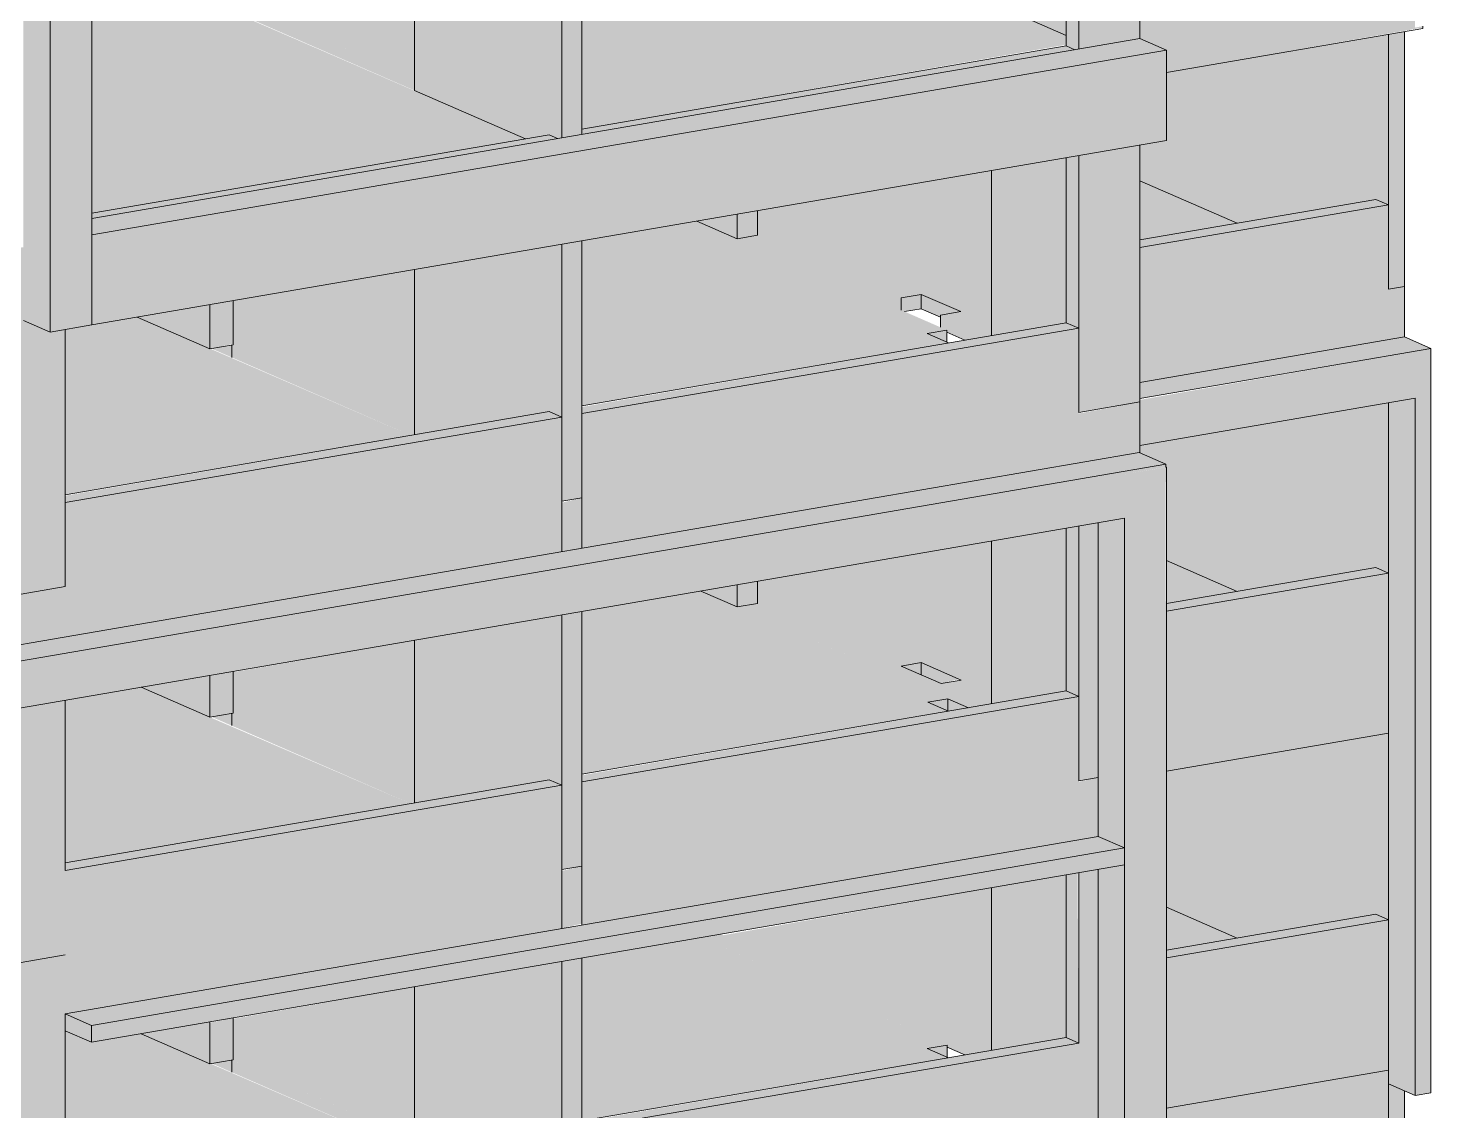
# Model space of a CAD drawing. Header units: centimetres. Extents: x -2102 to 22188, y -1637 to 88376.
# Drawn here: x 18690 to 19811, y 77177 to 78043 of the extents above; entities that cross this region are included whole.
import ezdxf

# ---------------------------------------------------------------- set-up
doc = ezdxf.new("R2010")
doc.units = ezdxf.units.CM
for name, color, linetype, lineweight in [('A-FLOR', 7, 'Continuous', 18), ('S-BEAM', 7, 'Continuous', 18), ('S-COLS', 7, 'Continuous', 18)]:
    doc.layers.add(name, color=color, linetype=linetype, lineweight=lineweight)

msp = doc.modelspace()

# ---------------------------------------------------------------- hatches: boundary and pattern name
at = {"layer": 'A-FLOR', "true_color": 0xbfbfbf}
h = msp.add_hatch(color=9, dxfattribs=at)
h.paths.add_polyline_path([(19132.16, 77961.9), (19519.08, 78029.33), (19519.08, 78036.76), (19205.92, 78173.3), (19132.16, 78160.63), (19132.16, 77999.67)], flags=0)
h.paths.add_polyline_path([(18998.33, 78002.56), (18997.43, 78137.48), (18853.53, 78112.76), (18853.53, 78066.46), (18853.54, 78065.69), (18912.19, 78040.12)], flags=0)
for points in [[(18740.51, 77894.62), (19086.97, 77954.13), (18758.72, 78096.48), (18740.51, 78093.35), (18740.51, 77952.99)], [(19390.09, 77815.99), (19403.29, 77818.26), (19403.29, 77829.8), (19387.19, 77827.04), (19387.19, 77817.26), (19390.05, 77816.01)], [(19418.82, 77811.48), (19418.82, 77813.25), (19434.42, 77816.23), (19403.29, 77829.8), (19403.29, 77818.26), (19414.78, 77813.25)], [(18719.05, 77669.71), (18995.19, 77717.15), (18776.81, 77811.58), (18719.05, 77801.66), (18719.05, 77675.75)], [(19423.93, 77791.59), (19423.07, 77801.09), (19408.05, 77798.51), (19418.82, 77793.81)], [(18995.19, 77717.15), (18998.33, 77718.54), (18998.33, 77725.56), (18852.27, 77789.24), (18852.27, 77779.46), (18991.99, 77718.54)], [(19403.29, 77525.7), (19403.29, 77535.48), (19387.19, 77532.72)], [(19419.22, 77518.75), (19433.67, 77522.24), (19403.29, 77535.48), (19403.29, 77525.7), (19417.72, 77519.41)], [(18719.05, 77375.39), (18995.19, 77422.83), (18779.3, 77515.76), (18719.05, 77505.41), (18719.05, 77381.33)], [(19424.6, 77496.85), (19424.6, 77506.63), (19408.5, 77503.87), (19413.51, 77501.68)], [(18995.19, 77422.83), (18998.33, 77424.22), (18998.33, 77431.24), (18852.27, 77494.92), (18852.27, 77485.14), (18991.99, 77424.22)], [(19438.22, 77221.92), (19457.21, 77225.19), (19272.4, 77305.76), (19272.4, 77295.98), (19424.2, 77229.8), (19424.2, 77228.04), (19437.31, 77222.32)], [(18719.05, 77098.39), (18995.19, 77145.82), (18779.98, 77238.88), (18740.31, 77232.06), (18719.05, 77241.33), (18719.05, 77104.37)], [(19424.2, 77220.02), (19424.2, 77229.8), (19408.1, 77227.03), (19418.92, 77222.32)], [(18995.19, 77145.82), (18998.33, 77147.22), (18998.33, 77154.23), (18852.27, 77217.91), (18852.27, 77208.13), (18991.99, 77147.22)]]:
    msp.add_hatch(color=9, dxfattribs=at).paths.add_polyline_path(points, flags=0)
h = msp.add_hatch(color=9, dxfattribs=at)
h.paths.add_polyline_path([(18161.48, 77592.64), (18161.48, 77703.96), (18050.51, 77684.89), (18050.51, 77659.04), (18068.58, 77651.16), (18050.51, 77647.5), (18050.51, 77641.02), (18069.65, 77632.68), (18095.06, 77637.04), (18147.95, 77613.98), (18122.55, 77609.62), (18128.72, 77607.61), (18146.16, 77609.62), (18155.17, 77605.69), (18139.01, 77602.44), (18155.17, 77595.39)], flags=0)
h.paths.add_polyline_path([(16931.22, 77627.29), (16931.22, 77667.53), (16908.8, 77677.3), (16908.85, 77637.04), (16930.69, 77627.52)], flags=0)
h.paths.add_polyline_path([(16813.7, 77678.52), (16813.7, 77718.77), (16810.76, 77720.05), (16793.31, 77717.75), (16791.34, 77718.61), (16791.34, 77688.28), (16799.51, 77684.71)], flags=0)
h.paths.add_polyline_path([(16791.34, 77721.65), (16802.64, 77723.59), (16791.34, 77727.32), (16791.34, 77723.59)], flags=0)
h.paths.add_polyline_path([(19457.21, 77796.51), (19459.62, 77796.93), (19459.62, 77928.87), (19272.4, 77896.71), (19272.4, 77877.09), (19387.19, 77827.04), (19403.29, 77829.8), (19434.42, 77815.92), (19418.82, 77813.25), (19442.93, 77802.73)], flags=0)
h.paths.add_polyline_path([(19578.09, 77873.36), (19655.86, 77886.72), (19578.09, 77920.62), (19578.09, 77894.47)], flags=0)
h = msp.add_hatch(color=9, dxfattribs=at)
h.paths.add_polyline_path([(18998.33, 77725.56), (18998.33, 77849.63), (18853.53, 77824.76), (18853.53, 77789.45), (18853.54, 77788.68), (18995.36, 77726.85)], flags=0)
h.paths.add_polyline_path([(19132.16, 77740.68), (19425.23, 77791.02), (19408.05, 77798.51), (19423.93, 77801.24), (19224.02, 77888.4), (19132.16, 77872.62), (19132.16, 77742.46)], flags=0)
h = msp.add_hatch(color=9, dxfattribs=at)
h.paths.add_polyline_path([(19438.22, 77793.25), (19457.21, 77796.51), (19418.82, 77813.25), (19418.82, 77803.47), (19423.93, 77800.97), (19423.93, 77799.48), (19434.42, 77794.9)], flags=0)
h.paths.add_polyline_path([(19387.19, 77817.26), (19387.19, 77827.04), (19272.4, 77877.09), (19272.4, 77867.3), (19369.67, 77824.89)], flags=0)
h = msp.add_hatch(color=9, dxfattribs=at)
h.paths.add_polyline_path([(16908.8, 77235.37), (16931.22, 77239.36), (16931.22, 77373.21), (16908.8, 77382.99), (16908.8, 77239.3)], flags=0)
h.paths.add_polyline_path([(18161.48, 77298.32), (18161.48, 77409.64), (18050.51, 77390.57), (18050.51, 77364.72), (18068.58, 77356.84), (18050.51, 77353.18), (18050.51, 77346.7), (18069.65, 77338.36), (18095.06, 77342.72), (18147.95, 77319.66), (18122.55, 77315.3), (18128.72, 77313.29), (18146.16, 77315.3), (18155.17, 77311.37), (18139.01, 77308.12), (18160.21, 77298.87)], flags=0)
h.paths.add_polyline_path([(19457.21, 77502.19), (19459.62, 77502.61), (19459.62, 77632.63), (19272.4, 77600.47), (19272.4, 77582.77), (19387.19, 77532.72), (19403.29, 77535.48), (19434.56, 77521.39), (19419.22, 77518.75), (19451.76, 77504.57)], flags=0)
h.paths.add_polyline_path([(19599.36, 77582.69), (19655.86, 77592.4), (19599.36, 77617.03), (19599.36, 77590.44)], flags=0)
h = msp.add_hatch(color=9, dxfattribs=at)
h.paths.add_polyline_path([(18998.33, 77431.24), (18998.33, 77553.39), (18853.53, 77527.88), (18853.53, 77495.13), (18853.54, 77494.36), (18984.07, 77437.45)], flags=0)
h.paths.add_polyline_path([(19132.16, 77446.36), (19425.02, 77496.66), (19408.5, 77503.87), (19424.6, 77506.63), (19227.18, 77592.7), (19132.16, 77576.38), (19132.16, 77448.02)], flags=0)
at = {"layer": 'A-FLOR', "true_color": 0x0080ff}
for points in [[(18740.31, 77245.53), (19565.9, 77387.34), (19544.63, 77396.61), (18719.05, 77254.8), (18731.38, 77249.42)], [(18740.31, 77232.06), (19565.9, 77373.88), (19565.9, 77387.34), (18740.31, 77245.53)], [(18740.31, 77232.06), (18740.31, 77245.53), (18719.05, 77254.8), (18719.05, 77241.33), (18724.58, 77238.92)]]:
    msp.add_hatch(color=150, dxfattribs=at).paths.add_polyline_path(points, flags=0)
at = {"layer": 'A-FLOR', "true_color": 0xbfbfbf}
h = msp.add_hatch(color=9, dxfattribs=at)
h.paths.add_polyline_path([(16908.8, 76951.13), (16931.22, 76954.98), (16931.22, 77096.2), (16908.8, 77105.98), (16908.8, 76958.83)], flags=0)
h.paths.add_polyline_path([(18161.48, 77021.32), (18161.48, 77132.63), (18050.51, 77113.57), (18050.51, 77069.7), (18141.99, 77029.81)], flags=0)
h.paths.add_polyline_path([(19457.21, 77225.19), (19459.62, 77225.6), (19459.62, 77355.62), (19245.19, 77317.62), (19442.93, 77231.41)], flags=0)
h.paths.add_polyline_path([(19599.36, 77305.69), (19655.86, 77315.39), (19599.36, 77340.03), (19599.36, 77317.62)], flags=0)
h = msp.add_hatch(color=9, dxfattribs=at)
h.paths.add_polyline_path([(18998.33, 77154.23), (18998.33, 77276.38), (18853.53, 77250.87), (18853.53, 77218.13), (18853.54, 77217.36), (18984.07, 77160.45)], flags=0)
h.paths.add_polyline_path([(19132.16, 77169.35), (19425.02, 77219.66), (19408.1, 77227.03), (19424.2, 77229.8), (19227.18, 77315.69), (19132.16, 77299.37), (19132.16, 77171.09)], flags=0)
at = {"layer": 'S-BEAM', "true_color": 0x0080ff}
for points in [[(19599.35, 78007.03), (19804.36, 78043.08), (19804.36, 78044.17), (19798.01, 78043.08), (19798.01, 78113.29), (19578.09, 78075.51), (19578.09, 78034.28), (19599.35, 78025.01), (19599.35, 78007.64)], [(18740.51, 77877.48), (19599.35, 78025.01), (19578.09, 78034.28), (18740.51, 77890.41)], [(18740.51, 77805.34), (19599.35, 77952.87), (19599.35, 78025.01), (18740.51, 77877.48), (18740.51, 77863.26)], [(19578.09, 77746.57), (19810.72, 77786.53), (19789.45, 77795.8), (19578.09, 77759.49), (19578.09, 77750.55)], [(19578.09, 77709.06), (19798.01, 77746.84), (19798.01, 77781.94), (19810.72, 77784.12), (19810.72, 77786.53), (19578.09, 77745.45), (19578.09, 77717.63)], [(17271.24, 77294.23), (19598.72, 77694.03), (19577.45, 77703.3), (17249.98, 77303.5), (17257.83, 77300.07)], [(17271.24, 77256.72), (17271.44, 77256.75), (17271.44, 77291.86), (17304.89, 77297.6), (17304.89, 77262.5), (19565.9, 77650.88), (19565.9, 77685.99), (19598.72, 77691.74), (19598.72, 77694.03), (17271.24, 77294.23), (17271.24, 77271.77)]]:
    msp.add_hatch(color=150, dxfattribs=at).paths.add_polyline_path(points, flags=0)
at = {"layer": 'S-BEAM', "true_color": 0xbfbfbf}
for points in [[(18998.33, 77992.78), (18998.33, 78002.56), (18852.26, 78066.25), (18836.68, 78063.26), (18991.99, 77995.55)], [(19132.16, 77957.68), (19526.01, 78025.34), (19519.08, 78028.36), (19132.16, 77961.9)], [(18740.51, 77890.41), (19112.72, 77954.45), (19105.97, 77957.4), (18740.51, 77894.62)], [(19578.09, 77867.22), (19776.75, 77901.34), (19766.64, 77905.75), (19578.09, 77873.36)], [(19578.09, 77759.49), (19776.75, 77793.62), (19776.75, 77901.34), (19578.09, 77867.22), (19578.09, 77763.14)], [(19132.16, 77734.54), (19529.18, 77802.73), (19519.08, 77807.14), (19132.16, 77739.81), (19132.16, 77735.41)], [(19132.16, 77626.81), (19529.18, 77695.01), (19529.18, 77802.73), (19132.16, 77734.54), (19132.16, 77650.88)], [(18719.05, 77663.57), (19116.07, 77731.77), (19105.97, 77736.18), (18719.05, 77668.85), (18719.05, 77665.19)], [(18719.05, 77555.85), (19116.07, 77624.05), (19116.07, 77731.77), (18719.05, 77663.57), (18719.05, 77583.47)], [(19599.36, 77576.55), (19776.75, 77607.02), (19766.64, 77611.43), (19599.36, 77582.69)], [(19599.36, 77448.63), (19776.75, 77479.1), (19776.75, 77607.02), (19599.36, 77576.55), (19599.36, 77454.03)], [(19441.12, 77499.43), (19457.21, 77502.19), (19272.4, 77582.77), (19256.31, 77580), (19435.8, 77501.75)], [(19132.16, 77440.22), (19529.18, 77508.42), (19519.08, 77512.82), (19132.16, 77445.49), (19132.16, 77441.09)], [(19132.16, 77325.76), (19529.18, 77393.96), (19529.18, 77508.42), (19132.16, 77440.22), (19132.16, 77331.07)], [(19425.02, 77496.66), (19441.12, 77499.43), (19424.6, 77506.63), (19424.6, 77496.85)], [(18719.05, 77369.26), (19116.07, 77437.45), (19105.97, 77441.86), (18719.05, 77375.39), (18719.05, 77370.82)], [(18719.05, 77254.8), (19116.07, 77323), (19116.07, 77437.45), (18719.05, 77369.26), (18719.05, 77255.94)], [(19599.36, 77299.55), (19776.75, 77330.02), (19766.64, 77334.42), (19599.36, 77305.69)], [(19599.36, 77179.32), (19776.75, 77209.79), (19776.75, 77330.02), (19599.36, 77299.55), (19599.36, 77181.22)], [(19132.16, 77163.21), (19529.18, 77231.41), (19519.08, 77235.81), (19132.16, 77168.49), (19132.16, 77164.08)], [(19132.16, 77080.5), (19529.18, 77148.69), (19529.18, 77231.41), (19132.16, 77163.21), (19132.16, 77113.01)]]:
    msp.add_hatch(color=9, dxfattribs=at).paths.add_polyline_path(points, flags=0)
at = {"layer": 'S-COLS', "true_color": 0x0080ff}
for points in [[(18707.06, 77799.6), (18707.06, 80918.8), (18685.79, 80928.07), (18685.79, 77808.87), (18688.96, 77807.49)], [(18707.06, 77799.6), (18740.51, 77805.34), (18740.51, 80924.54), (18707.06, 80918.8), (18707.06, 77863.26)], [(19798.01, 77189.46), (19810.72, 77191.64), (19810.72, 77784.12), (19798.01, 77781.94), (19798.01, 77191.64)], [(19798.01, 77189.46), (19798.01, 77746.84), (19776.75, 77743.18), (19776.75, 77198.73)], [(19565.9, 77104.57), (19599.36, 77110.31), (19598.72, 77691.63), (19565.9, 77685.99), (19565.9, 77110.31)]]:
    msp.add_hatch(color=150, dxfattribs=at).paths.add_polyline_path(points, flags=0)
at = {"layer": 'S-COLS', "true_color": 0xc0c0c0}
h = msp.add_hatch(color=9, dxfattribs=at)
h.paths.add_polyline_path([(19519.08, 78036.76), (19519.08, 78227.09), (19459.62, 78216.88), (19459.62, 78062.69), (19513.78, 78039.07)], flags=0)
h.paths.add_polyline_path([(19495.23, 78314.38), (19511.33, 78317.15), (19483.3, 78329.37), (19483.3, 78319.59), (19488.89, 78317.15)], flags=0)
for points in [[(19529.18, 78025.88), (19578.09, 78034.28), (19578.09, 78297.82), (19541.52, 78291.54), (19548.95, 78286.62), (19548.95, 78276.93), (19529.18, 78272.48), (19529.18, 78032.36)], [(19526.01, 78025.34), (19529.18, 78025.88), (19529.18, 78228.82), (19519.08, 78227.09), (19519.08, 78028.36)], [(19116.07, 77954.92), (19132.16, 77957.68), (19132.16, 78205.34), (19116.07, 78202.57), (19116.07, 77957.4)], [(19086.97, 77954.13), (19105.97, 77957.4), (19112.9, 77954.37), (19116.07, 77954.92), (19116.07, 78157.86), (18998.33, 78137.48), (18998.33, 77992.78), (19079.49, 77957.4)], [(19655.86, 77886.72), (19766.64, 77905.75), (19776.75, 77901.34), (19776.75, 78037.5), (19599.35, 78007.03), (19599.35, 77952.87), (19578.09, 77949.22), (19578.09, 77920.62), (19622.32, 77901.34)], [(19776.75, 77834.01), (19789.45, 77836.2), (19789.45, 78039.68), (19776.75, 78037.5), (19776.75, 77836.2)], [(19529.18, 77735.41), (19578.09, 77743.81), (19578.09, 77949.22), (19529.18, 77940.82), (19529.18, 77737.99)], [(19459.62, 77796.93), (19519.08, 77807.14), (19519.08, 77939.08), (19459.62, 77928.87), (19459.62, 77802.73)], [(19529.18, 77802.73), (19529.18, 77940.82), (19519.08, 77939.08), (19519.08, 77807.14), (19526.03, 77804.1)], [(19256.31, 77874.32), (19256.31, 77893.95), (19224.02, 77888.4), (19249.97, 77877.09)], [(18264.23, 77518.12), (18719.05, 77596.25), (18719.05, 77801.66), (18707.06, 77799.6), (18685.79, 77808.87), (18685.79, 77867.54), (18319.14, 77804.56), (18319.14, 77732.48), (18285.69, 77726.74), (18285.69, 77725.29), (18264.23, 77721.61), (18264.23, 77522.24)], [(18998.33, 77717.69), (19105.97, 77736.18), (19116.07, 77731.77), (19116.07, 77869.86), (18998.33, 77849.63), (18998.33, 77718.54)], [(19116.07, 77664.44), (19132.16, 77667.21), (19132.16, 77872.62), (19116.07, 77869.86), (19116.07, 77667.21)], [(19776.75, 77793.62), (19789.45, 77795.8), (19789.45, 77836.2), (19776.75, 77834.01), (19776.75, 77795.8)], [(18834.9, 77786.26), (18853.53, 77790.18), (18853.53, 77824.76), (18834.9, 77821.56), (18834.9, 77786.47)], [(18834.9, 77786.26), (18834.9, 77821.56), (18776.81, 77811.58), (18823.53, 77791.21)], [(19655.86, 77592.4), (19766.64, 77611.43), (19776.75, 77607.02), (19776.75, 77743.18), (19578.09, 77709.06), (19578.09, 77703.03), (19598.72, 77694.03), (19599.36, 77617.03), (19622.32, 77607.02)], [(19529.18, 77508.42), (19529.18, 77644.57), (19519.08, 77642.84), (19519.08, 77512.82), (19526.03, 77509.79)], [(19459.62, 77502.61), (19519.08, 77512.82), (19519.08, 77642.84), (19459.62, 77632.63), (19459.62, 77508.42)], [(19256.31, 77580), (19256.31, 77597.7), (19227.18, 77592.7), (19249.97, 77582.77)], [(18998.33, 77423.37), (19105.97, 77441.86), (19116.07, 77437.45), (19116.07, 77573.61), (18998.33, 77553.39), (18998.33, 77424.22)], [(18834.9, 77491.94), (18834.9, 77525.31), (18779.98, 77515.88), (18823.53, 77496.89)], [(19655.86, 77315.39), (19766.64, 77334.42), (19776.75, 77330.02), (19776.75, 77479.1), (19599.36, 77448.63), (19599.36, 77340.03), (19650.74, 77317.62)], [(19459.62, 77225.6), (19519.08, 77235.81), (19518.74, 77365.78), (19459.62, 77355.62), (19459.62, 77231.41)], [(19529.18, 77231.41), (19528.26, 77367.41), (19519.08, 77365.83), (19519.08, 77235.81)], [(19256.31, 77303), (19272.4, 77305.76), (19243.28, 77318.46), (19227.18, 77315.69), (19249.97, 77305.76)], [(18264.23, 76946.8), (18719.05, 77024.92), (18719.05, 77301.93), (18264.23, 77223.8), (18264.23, 77176.67), (18285.5, 77166.86), (18285.5, 77153.93), (18264.23, 77150.28), (18264.23, 76948.79)], [(18998.33, 77146.36), (19105.97, 77164.85), (19116.07, 77160.45), (19116.07, 77296.61), (18998.33, 77276.38), (18998.33, 77147.22)], [(18834.9, 77214.93), (18834.9, 77248.31), (18779.98, 77238.88), (18811.93, 77224.95)], [(19773.36, 76987.16), (19773.36, 77052.43), (19776.75, 77053.01), (19776.75, 77209.79), (19599.36, 77179.32), (19599.36, 77110.31), (19578.09, 77106.66), (19578.09, 77072.29), (19772.51, 76987.53)], [(19776.75, 77053.01), (19789.45, 77055.2), (19789.45, 77193.19), (19776.75, 77198.73), (19776.75, 77055.2)]]:
    msp.add_hatch(color=9, dxfattribs=at).paths.add_polyline_path(points, flags=0)
h = msp.add_hatch(color=9, dxfattribs=at)
h.paths.add_polyline_path([(19256.31, 77874.32), (19272.4, 77877.48), (19272.4, 77896.71), (19256.31, 77893.95), (19256.31, 77877.09)], flags=0)
h.paths.add_polyline_path([(19272.4, 78144.31), (19272.4, 78154.09), (19256.31, 78151.33), (19264.5, 78147.75)], flags=0)
h = msp.add_hatch(color=9, dxfattribs=at)
h.paths.add_polyline_path([(19256.31, 77580), (19272.4, 77582.77), (19272.4, 77600.47), (19256.31, 77597.7), (19256.31, 77582.77)], flags=0)
h.paths.add_polyline_path([(19272.4, 77867.3), (19272.4, 77877.09), (19256.31, 77874.32)], flags=0)
h = msp.add_hatch(color=9, dxfattribs=at)
h.paths.add_polyline_path([(18834.9, 77491.94), (18853.53, 77495.14), (18853.53, 77528.51), (18834.9, 77524.74), (18834.9, 77492.15)], flags=0)
h.paths.add_polyline_path([(18852.27, 77779.46), (18852.29, 77789.24), (18836.68, 77786.25)], flags=0)
h = msp.add_hatch(color=9, dxfattribs=at)
h.paths.add_polyline_path([(19529.18, 77441.09), (19544.63, 77443.74), (19544.63, 77647.23), (19529.18, 77644.57), (19529.18, 77443.68)], flags=0)
h.paths.add_polyline_path([(19529.18, 77695.01), (19578.09, 77703.3), (19578.09, 77743.81), (19529.18, 77734.54), (19529.18, 77695.26)], flags=0)
h = msp.add_hatch(color=9, dxfattribs=at)
h.paths.add_polyline_path([(19116.07, 77370.13), (19132.16, 77372.89), (19132.16, 77576.38), (19116.07, 77573.61), (19116.07, 77374.53)], flags=0)
h.paths.add_polyline_path([(19116.07, 77624.05), (19132.16, 77626.81), (19132.16, 77667.21), (19116.07, 77663.33), (19116.07, 77629.58)], flags=0)
at = {"layer": 'S-COLS', "true_color": 0x0080ff}
h = msp.add_hatch(color=150, dxfattribs=at)
h.paths.add_polyline_path([(19565.9, 77142.08), (19565.9, 77373.88), (19544.63, 77370.22), (19544.63, 77151.35), (19563.91, 77142.94)], flags=0)
h.paths.add_polyline_path([(19565.9, 77387.34), (19565.9, 77650.88), (19544.63, 77647.23), (19544.63, 77396.61), (19564.31, 77388.04)], flags=0)
at = {"layer": 'S-COLS', "true_color": 0xc0c0c0}
h = msp.add_hatch(color=9, dxfattribs=at)
h.paths.add_polyline_path([(18264.23, 77223.8), (18719.05, 77301.93), (18719.05, 77505.41), (18264.23, 77427.29), (18264.23, 77225.79)], flags=0)
h.paths.add_polyline_path([(18264.23, 77477.72), (18719.05, 77555.85), (18719.05, 77596.25), (18264.23, 77518.12), (18264.23, 77494.8)], flags=0)
h = msp.add_hatch(color=9, dxfattribs=at)
h.paths.add_polyline_path([(18834.9, 77214.93), (18853.53, 77218.14), (18853.53, 77251.51), (18834.9, 77247.72), (18834.9, 77215.15)], flags=0)
h.paths.add_polyline_path([(18852.27, 77485.14), (18852.29, 77494.92), (18836.75, 77491.9)], flags=0)
h = msp.add_hatch(color=9, dxfattribs=at)
h.paths.add_polyline_path([(19529.18, 77164.08), (19544.63, 77166.74), (19544.63, 77370.22), (19529.18, 77367.57), (19529.18, 77166.67)], flags=0)
h.paths.add_polyline_path([(19529.18, 77393.96), (19544.63, 77396.61), (19544.63, 77443.74), (19529.18, 77440.22), (19529.18, 77396.61)], flags=0)
h = msp.add_hatch(color=9, dxfattribs=at)
h.paths.add_polyline_path([(19116.07, 77093.12), (19132.16, 77095.88), (19132.16, 77299.37), (19116.07, 77296.61), (19116.07, 77097.52)], flags=0)
h.paths.add_polyline_path([(19116.07, 77323), (19132.16, 77326.91), (19132.16, 77372.89), (19116.07, 77369.01), (19116.07, 77323.01)], flags=0)
h = msp.add_hatch(color=9, dxfattribs=at)
h.paths.add_polyline_path([(19256.31, 77025.99), (19272.4, 77028.76), (19272.4, 77054.15), (19256.31, 77051.38), (19256.31, 77028.68)], flags=0)
h.paths.add_polyline_path([(19272.4, 77295.98), (19272.4, 77305.76), (19256.31, 77303)], flags=0)
h = msp.add_hatch(color=9, dxfattribs=at)
h.paths.add_polyline_path([(18834.9, 76937.93), (18853.53, 76941.49), (18853.53, 76982.2), (18834.9, 76979), (18834.9, 76938.14)], flags=0)
h.paths.add_polyline_path([(18852.27, 77208.13), (18852.29, 77217.92), (18836.68, 77214.93)], flags=0)

# ---------------------------------------------------------------- linework, layer by layer
at = {"layer": 'A-FLOR', "lineweight": 9}
for p, q in [((19387.19, 77827.04), (19403.29, 77829.8)), ((19387.19, 77817.26), (19387.19, 77827.04)), ((19403.29, 77829.8), (19434.92, 77816.01)), ((19403.29, 77829.8), (19403.29, 77818.26)), ((19403.29, 77818.26), (19390.09, 77815.99)), ((19418.82, 77811.48), (19403.29, 77818.26)), ((19434.92, 77816.01), (19418.82, 77813.25)), ((19418.82, 77813.25), (19418.82, 77803.47)), ((19408.05, 77798.51), (19423.93, 77801.24)), ((19423.93, 77801.24), (19423.93, 77791.59)), ((18852.27, 77789.24), (18852.27, 77779.46)), ((19425.23, 77791.02), (19408.05, 77798.51)), ((19438.22, 77793.25), (19423.93, 77799.48)), ((19387.19, 77532.72), (19403.29, 77535.48)), ((19403.29, 77535.48), (19435.32, 77521.52)), ((19403.29, 77525.7), (19403.29, 77535.48)), ((19435.32, 77521.52), (19419.22, 77518.75)), ((19408.5, 77503.87), (19424.6, 77506.63)), ((19425.02, 77496.66), (19408.5, 77503.87)), ((19424.6, 77506.63), (19424.6, 77496.85)), ((18852.27, 77494.92), (18852.27, 77485.14)), ((19544.63, 77396.61), (18719.05, 77254.8)), ((19565.9, 77387.34), (19544.63, 77396.61)), ((18740.31, 77245.53), (19565.9, 77387.34)), ((19565.9, 77387.34), (19565.9, 77373.88)), ((19565.9, 77373.88), (18740.31, 77232.06)), ((18719.05, 77254.8), (18740.31, 77245.53)), ((18719.05, 77254.8), (18719.05, 77241.33)), ((18740.31, 77232.06), (18719.05, 77241.33)), ((18740.31, 77232.06), (18740.31, 77245.53)), ((19408.1, 77227.03), (19424.2, 77229.8)), ((19424.2, 77229.8), (19424.2, 77220.02)), ((18852.27, 77217.91), (18852.27, 77208.13)), ((19425.02, 77219.66), (19408.1, 77227.03)), ((19438.22, 77221.92), (19424.2, 77228.04))]:
    msp.add_line(p, q, dxfattribs=at)
at = {"layer": 'S-BEAM', "lineweight": 9}
for p, q in [((19804.36, 78042.25), (19599.35, 78007.03)), ((19804.36, 78042.25), (19804.36, 78044.17)), ((18740.51, 77877.48), (19599.35, 78025.01)), ((19578.09, 78034.28), (19116.07, 77954.92)), ((19519.08, 78028.36), (19132.16, 77961.9)), ((19526.01, 78025.34), (19519.08, 78028.36)), ((19578.09, 78034.28), (19599.35, 78025.01)), ((19599.35, 78025.01), (19599.35, 77952.87)), ((19105.97, 77957.4), (18740.51, 77894.62)), ((19112.72, 77954.45), (19105.97, 77957.4)), ((19116.07, 77954.92), (18740.51, 77890.41)), ((19599.35, 77952.87), (18740.51, 77805.34)), ((19766.64, 77905.75), (19578.09, 77873.36)), ((19578.09, 77867.22), (19776.75, 77901.34)), ((19776.75, 77901.34), (19766.64, 77905.75)), ((19776.75, 77834.01), (19776.75, 77901.34)), ((18740.51, 77877.48), (18740.51, 77805.34)), ((19519.08, 77807.14), (19132.16, 77740.68)), ((19132.16, 77734.54), (19529.18, 77802.73)), ((19529.18, 77802.73), (19519.08, 77807.14)), ((19529.18, 77802.73), (19529.18, 77735.41)), ((19789.45, 77795.8), (19578.09, 77759.49)), ((19810.72, 77786.53), (19789.45, 77795.8)), ((19578.09, 77746.57), (19810.72, 77786.53)), ((19810.72, 77784.12), (19810.72, 77786.53)), ((19798.01, 77746.84), (19578.09, 77709.06)), ((19105.97, 77736.18), (18719.05, 77669.71)), ((19116.07, 77731.77), (19105.97, 77736.18)), ((19132.16, 77626.81), (19132.16, 77734.54)), ((18719.05, 77663.57), (19116.07, 77731.77)), ((19116.07, 77664.44), (19116.07, 77731.77)), ((19577.45, 77703.3), (17250.18, 77303.53)), ((19598.72, 77694.03), (19577.45, 77703.3)), ((17271.24, 77294.23), (19598.72, 77694.03)), ((19598.72, 77691.63), (19598.72, 77694.03)), ((18719.05, 77663.57), (18719.05, 77596.25)), ((19116.07, 77624.05), (19116.07, 77664.44)), ((17304.89, 77262.5), (19565.9, 77650.88)), ((19766.64, 77611.43), (19599.36, 77582.69)), ((19776.75, 77607.02), (19766.64, 77611.43)), ((19599.36, 77576.55), (19776.75, 77607.02)), ((19776.75, 77539.7), (19776.75, 77607.02)), ((19419.22, 77518.75), (19387.19, 77532.72)), ((19519.08, 77512.82), (19132.16, 77446.36)), ((19132.16, 77440.22), (19529.18, 77508.42)), ((19529.18, 77508.42), (19519.08, 77512.82)), ((19529.18, 77508.42), (19529.18, 77441.09)), ((19424.6, 77506.63), (19441.12, 77499.43)), ((19776.75, 77479.1), (19599.36, 77448.63)), ((19105.97, 77441.86), (18719.05, 77375.39)), ((19116.07, 77437.45), (19105.97, 77441.86)), ((18719.05, 77369.26), (19116.07, 77437.45)), ((19116.07, 77370.13), (19116.07, 77437.45)), ((19132.16, 77325.76), (19132.16, 77440.22)), ((19116.07, 77323), (19116.07, 77370.13)), ((19766.64, 77334.42), (19599.36, 77305.69)), ((19599.36, 77299.55), (19776.75, 77330.02)), ((19776.75, 77330.02), (19766.64, 77334.42)), ((19776.75, 77262.69), (19776.75, 77330.02)), ((19519.08, 77235.81), (19132.16, 77169.35)), ((19132.16, 77163.21), (19529.18, 77231.41)), ((19529.18, 77231.41), (19519.08, 77235.81)), ((19776.75, 77209.79), (19599.36, 77179.32))]:
    msp.add_line(p, q, dxfattribs=at)
at = {"layer": 'S-COLS', "lineweight": 9}
for p, q in [((18707.06, 77799.6), (18707.06, 80918.8)), ((19578.09, 78297.82), (19578.09, 78034.28)), ((19519.08, 78227.09), (19519.08, 78028.36)), ((19529.18, 78228.82), (19529.18, 78025.88)), ((19132.16, 78204.28), (19132.16, 77957.68)), ((19116.07, 77954.92), (19116.07, 78202.57)), ((18740.51, 78138.06), (18740.51, 77805.34)), ((18998.33, 78137.64), (18998.33, 77992.78)), ((19519.08, 78036.76), (19459.62, 78062.69)), ((19776.75, 77834.01), (19776.75, 78037.5)), ((19789.45, 78039.68), (19789.45, 77836.2)), ((19086.97, 77954.13), (18998.33, 77992.78)), ((19578.09, 77949.22), (19578.09, 77743.81)), ((19519.08, 77939.08), (19519.08, 77807.14)), ((19529.18, 77940.82), (19529.18, 77735.41)), ((19459.62, 77928.87), (19459.62, 77796.93)), ((19655.86, 77886.72), (19578.09, 77920.62)), ((19256.31, 77874.32), (19256.31, 77893.95)), ((19272.4, 77896.71), (19272.4, 77877.09)), ((19256.31, 77874.32), (19224.02, 77888.4)), ((19116.07, 77664.44), (19116.07, 77869.86)), ((19132.16, 77872.62), (19132.16, 77667.21)), ((19272.4, 77877.09), (19256.31, 77874.32)), ((18998.33, 77849.63), (18998.33, 77717.69)), ((19789.45, 77836.2), (19776.75, 77834.01)), ((19789.45, 77836.2), (19776.75, 77834.01)), ((19789.45, 77836.2), (19789.45, 77795.8)), ((18853.53, 77824.76), (18853.53, 77789.46)), ((18834.9, 77786.26), (18776.81, 77811.58)), ((18834.9, 77786.26), (18834.9, 77821.56)), ((18707.06, 77799.6), (18685.79, 77808.87)), ((18740.51, 77805.34), (18707.06, 77799.6)), ((18719.05, 77596.25), (18719.05, 77801.66)), ((18853.53, 77789.46), (18834.9, 77786.26)), ((19810.72, 77784.12), (19810.72, 77191.64)), ((19798.01, 77189.46), (19798.01, 77746.84)), ((19578.09, 77743.81), (19529.18, 77735.41)), ((19578.09, 77743.81), (19529.18, 77735.41)), ((19578.09, 77743.81), (19578.09, 77703.41)), ((19776.75, 77539.7), (19776.75, 77743.18)), ((19776.75, 77198.73), (19776.75, 77743.18)), ((19599.36, 77691.74), (19598.72, 77691.63)), ((19599.36, 77691.74), (19599.36, 77110.31)), ((19132.16, 77667.21), (19116.07, 77664.44)), ((19132.16, 77667.21), (19116.07, 77664.44)), ((19132.16, 77667.21), (19132.16, 77626.81)), ((19116.07, 77624.05), (19116.07, 77664.44)), ((19529.18, 77644.57), (19529.18, 77441.09)), ((19544.63, 77396.61), (19544.63, 77647.23)), ((19565.9, 77104.57), (19565.9, 77650.88)), ((19459.62, 77632.63), (19459.62, 77502.61)), ((19519.08, 77642.84), (19519.08, 77512.82)), ((19655.86, 77592.4), (19599.36, 77617.03)), ((19272.4, 77600.47), (19272.4, 77582.77)), ((18719.05, 77596.25), (18264.23, 77518.12)), ((18719.05, 77596.25), (18264.23, 77518.12)), ((19256.31, 77580), (19227.18, 77592.7)), ((19256.31, 77580), (19256.31, 77597.7)), ((19132.16, 77576.38), (19132.16, 77372.89)), ((19272.4, 77582.77), (19256.31, 77580)), ((19116.07, 77370.13), (19116.07, 77573.61)), ((18998.33, 77553.39), (18998.33, 77423.37)), ((18834.9, 77491.94), (18834.9, 77525.31)), ((18853.53, 77528.51), (18853.53, 77495.14)), ((18834.9, 77491.94), (18779.98, 77515.88)), ((18719.05, 77369.26), (18719.05, 77505.41)), ((18853.53, 77495.14), (18834.9, 77491.94)), ((19776.75, 77262.69), (19776.75, 77479.1)), ((19544.63, 77443.74), (19529.18, 77441.09)), ((19544.63, 77443.74), (19529.18, 77441.09)), ((19132.16, 77372.89), (19116.07, 77370.13)), ((19132.16, 77372.89), (19116.07, 77370.13)), ((19116.07, 77323), (19116.07, 77370.13)), ((19132.16, 77372.89), (19132.16, 77325.76)), ((19519.08, 77365.83), (19519.08, 77235.81)), ((19529.18, 77367.57), (19529.18, 77231.41)), ((19544.63, 77151.35), (19544.63, 77370.22)), ((19459.62, 77355.62), (19459.62, 77225.6)), ((19655.86, 77315.39), (19599.36, 77340.03)), ((18719.05, 77301.93), (18264.23, 77223.8)), ((18719.05, 77301.93), (18264.23, 77223.8)), ((19116.07, 77093.12), (19116.07, 77296.61)), ((19132.16, 77299.37), (19132.16, 77095.88)), ((18998.33, 77276.38), (18998.33, 77146.36)), ((18853.53, 77251.51), (18853.53, 77218.13)), ((18719.05, 77092.25), (18719.05, 77241.33)), ((18834.9, 77214.93), (18834.9, 77248.31)), ((18834.9, 77214.93), (18779.98, 77238.88)), ((18853.53, 77218.13), (18834.9, 77214.93)), ((19776.75, 77053.01), (19776.75, 77209.79)), ((19798.01, 77189.46), (19776.75, 77198.73)), ((19789.45, 77193.19), (19789.45, 77055.19)), ((19810.72, 77191.64), (19798.01, 77189.46))]:
    msp.add_line(p, q, dxfattribs=at)

doc.saveas('drawing.dxf')
